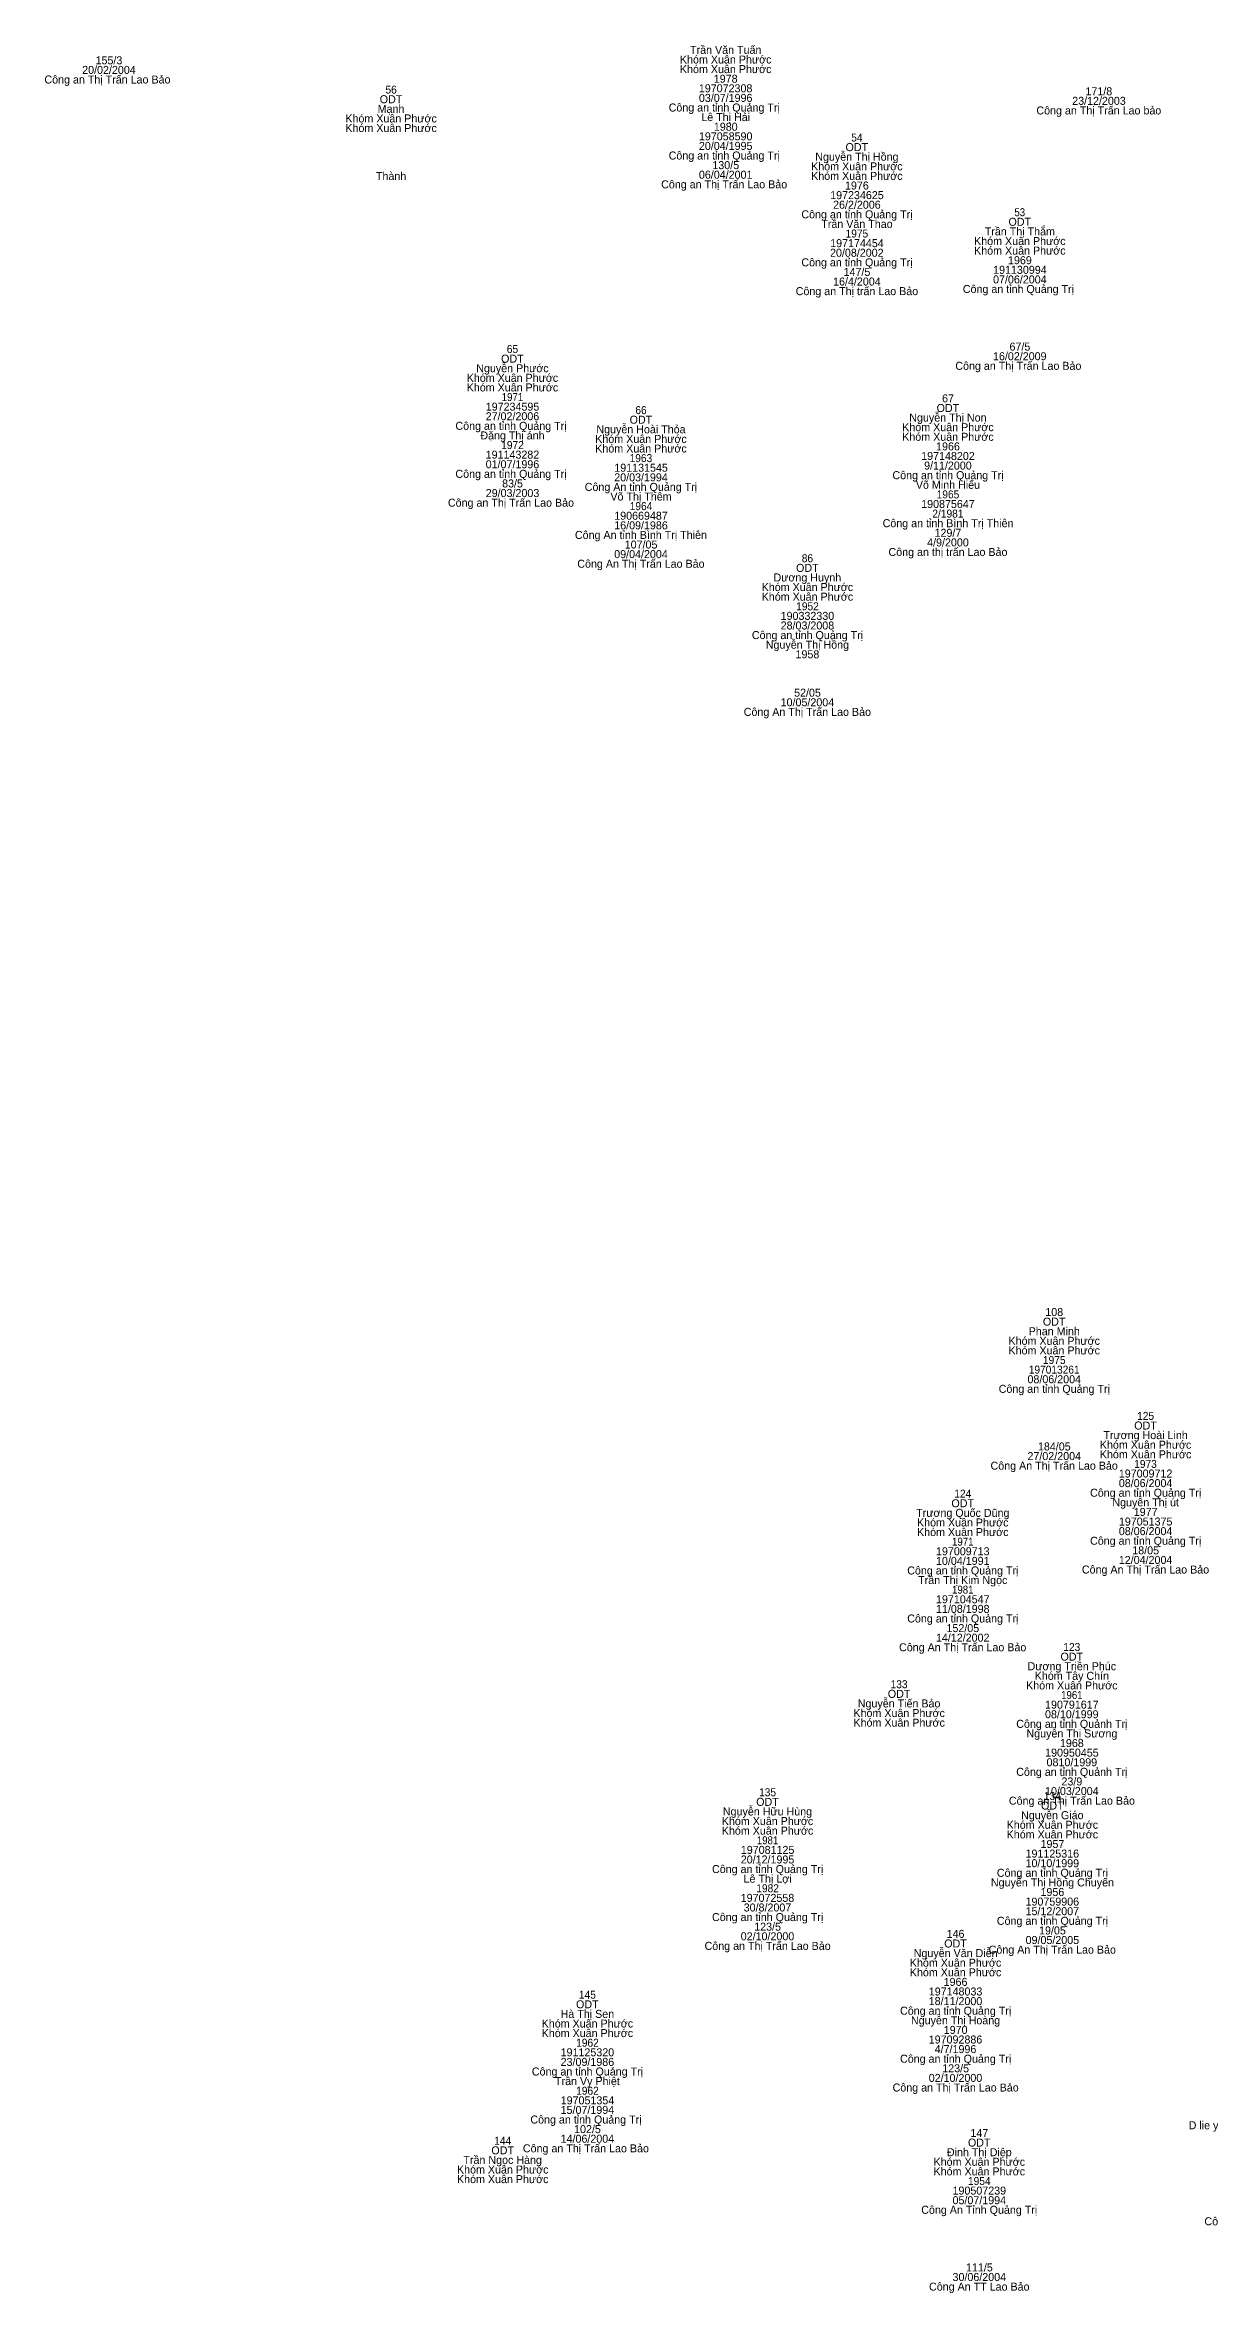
# Model space of a CAD drawing. Header units: metres. Extents: x 536461 to 537503, y 1836996 to 1837501.
# Drawn here: x 537260.8 to 537348.1, y 1837229.2 to 1837397.7 of the extents above; entities that cross this region are included whole.
import ezdxf
from ezdxf.enums import TextEntityAlignment as Align

# ---------------------------------------------------------------- set-up
doc = ezdxf.new("R2010")
doc.units = ezdxf.units.M
doc.header["$LTSCALE"] = 0.24
doc.layers.add('1', color=7, linetype='Continuous')

msp = doc.modelspace()

# ---------------------------------------------------------------- texts
at = {"layer": '1'}
for s, p in [('155/3', (537265.6, 1837396.28)), ('Khóm Xuân Phước', (537311.85, 1837396.34)), ('Khóm Xuân Phước', (537311.85, 1837395.62)), ('Trần Văn Tuấn', (537311.855, 1837397.06)), ('Công an Thị Trấn Lao Bảo ', (537265.6, 1837394.84)), ('20/02/2004', (537265.6, 1837395.56)), ('197072308', (537311.845, 1837394.18)), ('1978', (537311.85, 1837394.9)), ('171/8', (537339.835, 1837393.96)), ('Mạnh', (537286.755, 1837392.64)), ('ODT', (537286.755, 1837393.36)), ('Công an tỉnh Quảng Trị ', (537311.855, 1837392.74)), ('03/07/1996', (537311.85, 1837393.46)), ('Công an Thị Trấn Lao bảo', (537339.835, 1837392.52)), ('23/12/2003', (537339.845, 1837393.24)), ('Khóm Xuân Phước', (537286.76, 1837391.92)), ('Khóm Xuân Phước', (537286.76, 1837391.2)), ('197058590', (537311.85, 1837390.58)), ('Lê Thị Hải', (537311.85, 1837392.02)), ('1980', (537311.855, 1837391.3)), ('Công an tỉnh Quảng Trị ', (537311.855, 1837389.14)), ('20/04/1995', (537311.85, 1837389.86)), ('Nguyễn Thị Hồng', (537321.69, 1837389.05)), ('ODT', (537321.685, 1837389.77)), ('Thành', (537286.76, 1837387.6)), ('06/04/2001', (537311.85, 1837387.7)), ('130/5', (537311.855, 1837388.42)), ('Khóm Xuân Phước', (537321.69, 1837388.33)), ('Khóm Xuân Phước', (537321.69, 1837387.61)), ('Công an Thị Trấn Lao Bảo ', (537311.85, 1837386.98)), ('197234625', (537321.695, 1837386.17)), ('26/2/2006', (537321.69, 1837385.45)), ('1976', (537321.69, 1837386.89)), ('Công an tỉnh Quảng Trị', (537321.695, 1837384.73)), ('Trần Văn Thao', (537321.695, 1837384.01)), ('ODT', (537333.905, 1837384.17)), ('197174454', (537321.695, 1837382.57)), ('Khóm Xuân Phước', (537333.91, 1837382.73)), ('Trần Thị Thắm', (537333.91, 1837383.45)), ('Công an tỉnh Quảng Trị', (537321.695, 1837381.13)), ('20/08/2002', (537321.685, 1837381.85)), ('147/5', (537321.695, 1837380.41)), ('Khóm Xuân Phước', (537333.91, 1837382.01)), ('191130994', (537333.915, 1837380.57)), ('1969', (537333.915, 1837381.29)), ('Công an Thị trấn Lao Bảo', (537321.695, 1837378.97)), ('16/4/2004', (537321.69, 1837379.69)), ('Công an tỉnh Quảng Trị ', (537333.915, 1837379.13)), ('07/06/2004', (537333.91, 1837379.85)), ('ODT', (537295.855, 1837373.91)), ('16/02/2009', (537333.905, 1837374.09)), ('67/5', (537333.915, 1837374.81)), ('Khóm Xuân Phước', (537295.86, 1837372.47)), ('Nguyễn Phước', (537295.86, 1837373.19)), ('Công an Thị Trấn Lao Bảo ', (537333.91, 1837373.37)), ('Khóm Xuân Phước', (537295.86, 1837371.75)), ('197234595', (537295.865, 1837370.31)), ('67', (537328.525, 1837370.93)), ('Công an tỉnh Quảng Trị ', (537295.865, 1837368.87)), ('27/02/2006', (537295.86, 1837369.59)), ('Nguyễn Hoài Thỏa', (537305.5, 1837368.61)), ('ODT', (537305.495, 1837369.33)), ('Khóm Xuân Phước', (537328.52, 1837368.77)), ('Nguyễn Thị Non', (537328.515, 1837369.49)), ('ODT', (537328.515, 1837370.21)), ('Đặng Thị ánh', (537295.86, 1837368.15)), ('Khóm Xuân Phước', (537305.5, 1837367.89)), ('Khóm Xuân Phước', (537305.5, 1837367.17)), ('Khóm Xuân Phước', (537328.52, 1837368.05)), ('1966', (537328.52, 1837367.33)), ('Công an tỉnh Quảng Trị ', (537295.865, 1837365.27)), ('01/07/1996', (537295.86, 1837365.99)), ('191143282', (537295.86, 1837366.71)), ('191131545', (537305.505, 1837365.73)), ('197148202', (537328.52, 1837366.61)), ('9/11/2000', (537328.515, 1837365.89)), ('29/03/2003', (537295.865, 1837363.83)), ('83/5', (537295.865, 1837364.55)), ('Công An tỉnh Quảng Trị', (537305.495, 1837364.29)), ('Võ Thị Thêm', (537305.5, 1837363.57)), ('20/03/1994', (537305.5, 1837365.01)), ('Công an tỉnh Quảng Trị', (537328.525, 1837365.17)), ('Võ Minh Hiếu', (537328.52, 1837364.45)), ('Công an Thị Trấn Lao Bảo ', (537295.86, 1837363.11)), ('190669487', (537305.5, 1837362.13)), ('190875647', (537328.52, 1837363.01)), ('Công An tỉnh Bình Trị Thiên', (537305.495, 1837360.69)), ('16/09/1986', (537305.5, 1837361.41)), ('Công an tỉnh Bình Trị Thiên', (537328.525, 1837361.57)), ('129/7', (537328.52, 1837360.85)), ('Công An Thị Trấn Lao Bảo', (537305.495, 1837358.53)), ('09/04/2004', (537305.5, 1837359.25)), ('107/05', (537305.505, 1837359.97)), ('Công an thị trấn Lao Bảo', (537328.52, 1837359.41)), ('4/9/2000', (537328.52, 1837360.13)), ('Dương Huynh', (537317.975, 1837357.5)), ('ODT', (537317.975, 1837358.22)), ('Khóm Xuân Phước', (537317.98, 1837356.78)), ('Khóm Xuân Phước', (537317.98, 1837356.06)), ('28/03/2008', (537317.98, 1837353.9)), ('190332330', (537317.98, 1837354.62)), ('Công an tỉnh Quảng Trị', (537317.985, 1837353.18)), ('Nguyễn Thị Hồng', (537317.98, 1837352.46)), ('1958', (537317.98, 1837351.74)), ('52/05', (537317.985, 1837348.86)), ('Công An Thị Trấn Lao Bảo', (537317.975, 1837347.42)), ('10/05/2004', (537317.98, 1837348.14)), ('ODT', (537336.485, 1837301.7)), ('108', (537336.49, 1837302.42)), ('Khóm Xuân Phước', (537336.49, 1837300.26)), ('Khóm Xuân Phước', (537336.49, 1837299.54)), ('Phan Minh', (537336.49, 1837300.98)), ('Công an tỉnh Quảng Trị', (537336.495, 1837296.66)), ('08/06/2004', (537336.49, 1837297.38)), ('Trương Hoài Linh', (537343.34, 1837293.19)), ('ODT', (537343.335, 1837293.91)), ('27/02/2004', (537336.49, 1837291.62)), ('184/05', (537336.495, 1837292.34)), ('Khóm Xuân Phước', (537343.34, 1837292.47)), ('Khóm Xuân Phước', (537343.34, 1837291.75)), ('Công An Thị Trấn Lao Bảo', (537336.485, 1837290.9)), ('08/06/2004', (537343.34, 1837289.59)), ('197009712', (537343.34, 1837290.31)), ('ODT', (537329.625, 1837288.08)), ('Công an tỉnh Quảng Trị', (537343.345, 1837288.87)), ('Nguyễn Thị út', (537343.345, 1837288.15)), ('Trương Quốc Dũng', (537329.635, 1837287.36)), ('Khóm Xuân Phước', (537329.63, 1837286.64)), ('197051375', (537343.345, 1837286.71)), ('1977', (537343.345, 1837287.43)), ('Khóm Xuân Phước', (537329.63, 1837285.92)), ('197009713', (537329.63, 1837284.48)), ('Công an tỉnh Quảng Trị', (537343.345, 1837285.27)), ('08/06/2004', (537343.34, 1837285.99)), ('18/05', (537343.345, 1837284.55)), ('Công an tỉnh Quảng Trị', (537329.635, 1837283.04)), ('10/04/1991', (537329.63, 1837283.76)), ('Công An Thị Trấn Lao Bảo', (537343.335, 1837283.11)), ('12/04/2004', (537343.34, 1837283.83)), ('Trần Thị Kim Ngọc', (537329.63, 1837282.32)), ('Công an tỉnh Quảng Trị', (537329.635, 1837279.44)), ('197104547', (537329.63, 1837280.88)), ('11/08/1998', (537329.63, 1837280.16)), ('14/12/2002', (537329.625, 1837278)), ('152/05', (537329.635, 1837278.72)), ('Công An Thị Trấn Lao Bảo', (537329.625, 1837277.28)), ('Dương Triền Phúc', (537337.81, 1837275.86)), ('ODT', (537337.805, 1837276.58)), ('Khóm Xuân Phước', (537337.81, 1837274.42)), ('Khóm Tây Chín', (537337.81, 1837275.14)), ('Nguyễn Tiến Bảo', (537324.855, 1837273.07)), ('ODT', (537324.855, 1837273.79)), ('190791617', (537337.81, 1837272.98)), ('Khóm Xuân Phước', (537324.86, 1837272.35)), ('Khóm Xuân Phước', (537324.86, 1837271.63)), ('Công an tỉnh Quảnh Trị', (537337.81, 1837271.54)), ('Nguyễn Thị Sương', (537337.815, 1837270.82)), ('08/10/1999', (537337.805, 1837272.26)), ('190950455', (537337.815, 1837269.38)), ('1968', (537337.81, 1837270.1)), ('Công an tỉnh Quảnh Trị', (537337.81, 1837267.94)), ('0810/1999', (537337.81, 1837268.66)), ('Công an Thị Trấn Lao Bảo', (537337.815, 1837265.78)), ('10/03/2004', (537337.81, 1837266.5)), ('23/9', (537337.81, 1837267.22)), ('Khóm Xuân Phước', (537314.99, 1837264.25)), ('Nguyễn Hữu Hùng', (537314.985, 1837264.97)), ('ODT', (537314.985, 1837265.69)), ('Nguyễn Giáo', (537336.345, 1837264.69)), ('ODT', (537336.345, 1837265.41)), ('Khóm Xuân Phước', (537314.99, 1837263.53)), ('Khóm Xuân Phước', (537336.35, 1837263.97)), ('Khóm Xuân Phước', (537336.35, 1837263.25)), ('1957', (537336.355, 1837262.53)), ('20/12/1995', (537314.99, 1837261.37)), ('197081125', (537314.995, 1837262.09)), ('191125316', (537336.345, 1837261.81)), ('10/10/1999', (537336.345, 1837261.09)), ('Công an tỉnh Quảng Trị', (537314.995, 1837260.65)), ('Lê Thị Lợi', (537314.995, 1837259.93)), ('Nguyễn Thị Hồng Chuyên', (537336.355, 1837259.65)), ('Công an tỉnh Quảng Trị', (537336.355, 1837260.37)), ('197072558', (537314.985, 1837258.49)), ('30/8/2007', (537314.985, 1837257.77)), ('190759906', (537336.345, 1837258.21)), ('15/12/2007', (537336.345, 1837257.49)), ('1956', (537336.35, 1837258.93)), ('Công an tỉnh Quảng Trị', (537314.995, 1837257.05)), ('123/5', (537314.995, 1837256.33)), ('146', (537329.09, 1837255.79)), ('Công an tỉnh Quảng Trị', (537336.355, 1837256.77)), ('19/05', (537336.355, 1837256.05)), ('Công an Thị Trấn Lao Bảo', (537314.995, 1837254.89)), ('02/10/2000', (537314.985, 1837255.61)), ('Nguyễn Văn Diễn', (537329.095, 1837254.35)), ('ODT', (537329.085, 1837255.07)), ('Công An Thị Trấn Lao Bảo', (537336.345, 1837254.61)), ('09/05/2005', (537336.35, 1837255.33)), ('Khóm Xuân Phước', (537329.09, 1837253.63)), ('Khóm Xuân Phước', (537329.09, 1837252.91)), ('18/11/2000', (537329.085, 1837250.75)), ('197148033', (537329.09, 1837251.47)), ('1966', (537329.09, 1837252.19)), ('Khóm Xuân Phước', (537301.48, 1837249.07)), ('Hà Thị Sen', (537301.48, 1837249.79)), ('ODT', (537301.475, 1837250.51)), ('Công an tỉnh Quảng Trị', (537329.095, 1837250.03)), ('Nguyễn Thị Hoàng', (537329.09, 1837249.31)), ('Khóm Xuân Phước', (537301.48, 1837248.35)), ('197092886', (537329.085, 1837247.87)), ('1970', (537329.095, 1837248.59)), ('23/09/1986', (537301.48, 1837246.19)), ('191125320', (537301.48, 1837246.91)), ('Công an tỉnh Quảng Trị', (537329.095, 1837246.43)), ('4/7/1996', (537329.085, 1837247.15)), ('123/5', (537329.095, 1837245.71)), ('Công an tỉnh Quảng Trị', (537301.485, 1837245.47)), ('Trần Vy Phiệt', (537301.48, 1837244.75)), ('Công an Thị Trấn Lao Bảo', (537329.095, 1837244.27)), ('02/10/2000', (537329.085, 1837244.99)), ('15/07/1994', (537301.48, 1837242.59)), ('197051354', (537301.485, 1837243.31)), ('Công an tỉnh Quảng Trị ', (537301.485, 1837241.87)), ('102/5', (537301.485, 1837241.15)), ('147', (537330.875, 1837240.86)), ('D lie yang - Eah Leo - Đăk Lăk', (537352.035, 1837241.44)), ('Trần Ngọc Hàng', (537295.125, 1837238.84)), ('ODT', (537295.125, 1837239.56)), ('Công an Thị Trấn Lao Bảo ', (537301.48, 1837239.71)), ('14/06/2004', (537301.48, 1837240.43)), ('Đinh Thị Diệp', (537330.87, 1837239.42)), ('ODT', (537330.865, 1837240.14)), ('Khóm Xuân Phước', (537295.13, 1837238.12)), ('Khóm Xuân Phước', (537295.13, 1837237.4)), ('Khóm Xuân Phước', (537330.87, 1837238.7)), ('Khóm Xuân Phước', (537330.87, 1837237.98)), ('05/07/1994', (537330.87, 1837235.82)), ('190507239', (537330.87, 1837236.54)), ('Công An Tỉnh Quảng Trị', (537330.865, 1837235.1)), ('Công an tỉnh Quảng Trị ', (537352.035, 1837234.24)), ('111/5', (537330.875, 1837230.78)), ('Công An TT Lao Bảo', (537330.87, 1837229.34)), ('30/06/2004', (537330.87, 1837230.06))]:
    msp.add_text(s, height=0.6, dxfattribs=at).set_placement(p, align=Align.CENTER)
for s, width, p in [('56', 0.95, (537286.76, 1837394.08)), ('54', 0.95, (537321.69, 1837390.49)), ('53', 0.9, (537333.905, 1837384.89)), ('1975', 0.95, (537321.69, 1837383.29)), ('65', 0.95, (537295.86, 1837374.63)), ('1971', 0.9, (537295.86, 1837371.03)), ('66', 0.95, (537305.5, 1837370.05)), ('1972', 0.95, (537295.865, 1837367.43)), ('1963', 0.95, (537305.495, 1837366.45)), ('1965', 0.95, (537328.52, 1837363.73)), ('1964', 0.95, (537305.5, 1837362.85)), ('2/1981', 0.95, (537328.515, 1837362.29)), ('86', 0.95, (537317.98, 1837358.94)), ('1952', 0.95, (537317.985, 1837355.34)), ('197013261', 0.95, (537336.485, 1837298.1)), ('1975', 0.95, (537336.49, 1837298.82)), ('125', 0.95, (537343.34, 1837294.63)), ('1973', 0.95, (537343.335, 1837291.03)), ('124', 0.95, (537329.63, 1837288.8)), ('1971', 0.9, (537329.63, 1837285.2)), ('1981', 0.9, (537329.63, 1837281.6)), ('123', 0.95, (537337.805, 1837277.3)), ('133', 0.95, (537324.855, 1837274.51)), ('1961', 0.9, (537337.81, 1837273.7)), ('135', 0.95, (537314.99, 1837266.41)), ('134', 0.95, (537336.35, 1837266.13)), ('1981', 0.9, (537314.99, 1837262.81)), ('1982', 0.95, (537314.995, 1837259.21)), ('145', 0.95, (537301.48, 1837251.23)), ('1962', 0.95, (537301.485, 1837247.63)), ('1962', 0.95, (537301.485, 1837244.03)), ('144', 0.95, (537295.13, 1837240.28)), ('1954', 0.95, (537330.87, 1837237.26))]:
    msp.add_text(s, height=0.6, dxfattribs=dict(at, width=width)).set_placement(p, align=Align.CENTER)

doc.saveas('drawing.dxf')
